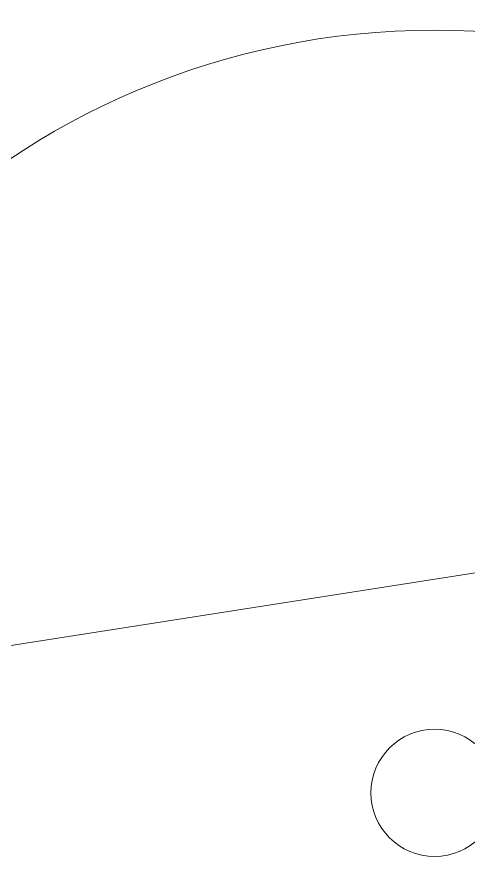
# Model space of a CAD drawing. Header units: metres. Extents: x -3 to 687, y -1 to 1371.
# Drawn here: x 391.333 to 393.108, y 129.379 to 132.745 of the extents above; entities that cross this region are included whole.
import ezdxf

# ---------------------------------------------------------------- set-up
doc = ezdxf.new("R2010")
doc.units = ezdxf.units.M
doc.header["$MEASUREMENT"] = 0
doc.layers.add('TPX_CONTOUR_LINES_5M', color=7, linetype='CONTINUOUS', lineweight=0, true_color=0x969696)
doc.layers.add('TPX_VEGETATION_TREES_INDIVIDUAL', color=7, linetype='CONTINUOUS', lineweight=0, true_color=0x136734)

# ---------------------------------------------------------------- blocks, each defined once
blk = doc.blocks.new('TREETR003_CR030')
at = {"layer": 'TPX_VEGETATION_TREES_INDIVIDUAL'}
for radius in [3, 0.25]:
    blk.add_circle((0, 0, 0.0361), radius, dxfattribs=at)

msp = doc.modelspace()

# ---------------------------------------------------------------- linework, layer by layer
at = {"layer": 'TPX_CONTOUR_LINES_5M', "elevation": 0.0481}
msp.add_lwpolyline([(681.3138, 615.4288), (615.8028, 592.0679), (563.3941, 534.7928), (552.8898, 500.5742), (518.1305, 470.2364), (541.97, 409.5607), (484.781, 434.686), (460.4584, 409.5607), (494.2714, 348.8851), (437.064, 318.5472), (484.781, 227.228), (432.3722, 284.4282), (379.9635, 257.7678), (356.4283, 227.5337), (406.1678, 143.9003), (431.2998, 136.5202), (379.9635, 128.5018), (353.4486, 106.1824), (368.9003, 75.8446), (432.3722, 24.9485), (435.4386, 0)], dxfattribs=at)

# ---------------------------------------------------------------- block references
at = {"layer": 'TPX_VEGETATION_TREES_INDIVIDUAL'}
msp.add_blockref('TREETR003_CR030', (392.9734, 129.6934, 0.0361), dxfattribs=at)

doc.saveas('drawing.dxf')
